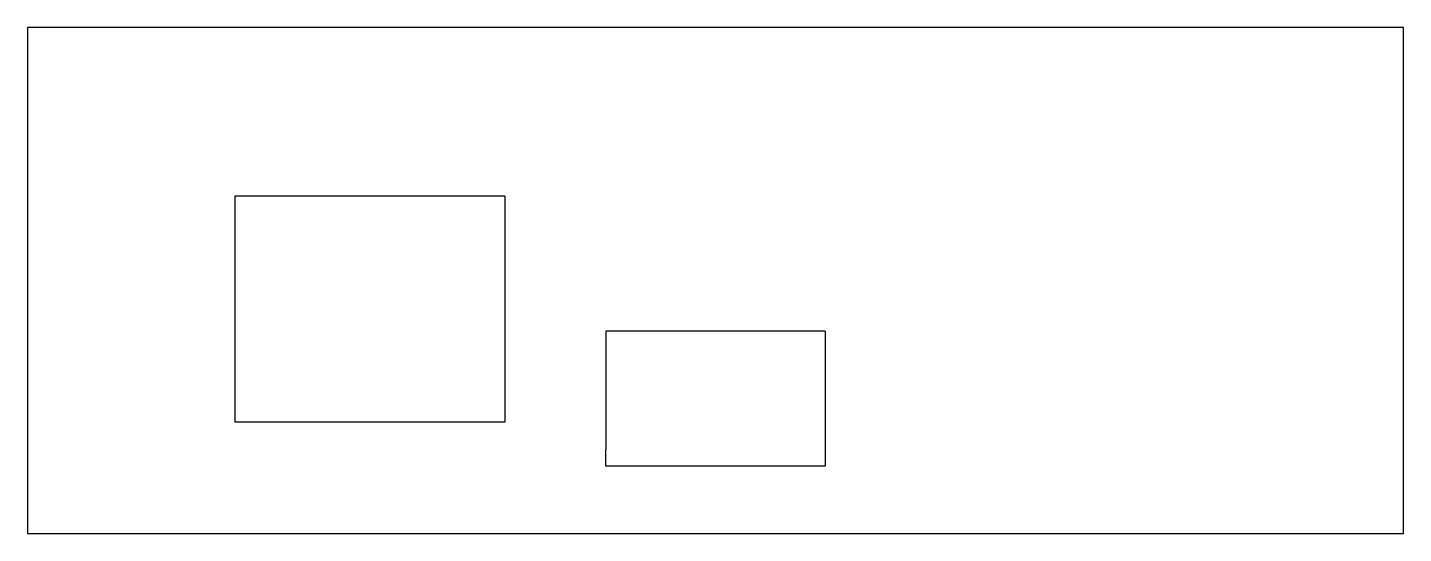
# Model space of a CAD drawing. Extents: x 33.3 to 114.9, y -19.1 to 10.9.
import ezdxf

# ---------------------------------------------------------------- set-up
doc = ezdxf.new("R2010")
doc.units = 0
doc.header["$MEASUREMENT"] = 0
doc.layers.get('0').update_dxf_attribs({"linetype": 'CONTINUOUS'})

msp = doc.modelspace()

# ---------------------------------------------------------------- linework, layer by layer
for p, q in [((114.898, 10.945), (33.294, 10.945)), ((33.294, 10.945), (33.294, -14.055)), ((114.898, -14.055), (114.898, 10.945)), ((45.596, 0.945), (45.596, -12.455)), ((61.596, 0.945), (45.596, 0.945)), ((61.596, 0.945), (61.596, -12.455)), ((80.596, -7.055), (67.596, -7.055)), ((67.596, -7.055), (67.596, -14.055)), ((80.596, -7.055), (80.596, -14.055)), ((61.596, -12.455), (45.596, -12.455)), ((33.294, -14.055), (33.294, -19.055)), ((67.596, -15.055), (67.596, -14.055)), ((80.596, -14.055), (80.596, -15.055)), ((114.898, -19.055), (114.898, -14.055)), ((80.596, -15.055), (67.596, -15.055)), ((33.294, -19.055), (114.898, -19.055))]:
    msp.add_line(p, q)

doc.saveas('drawing.dxf')
